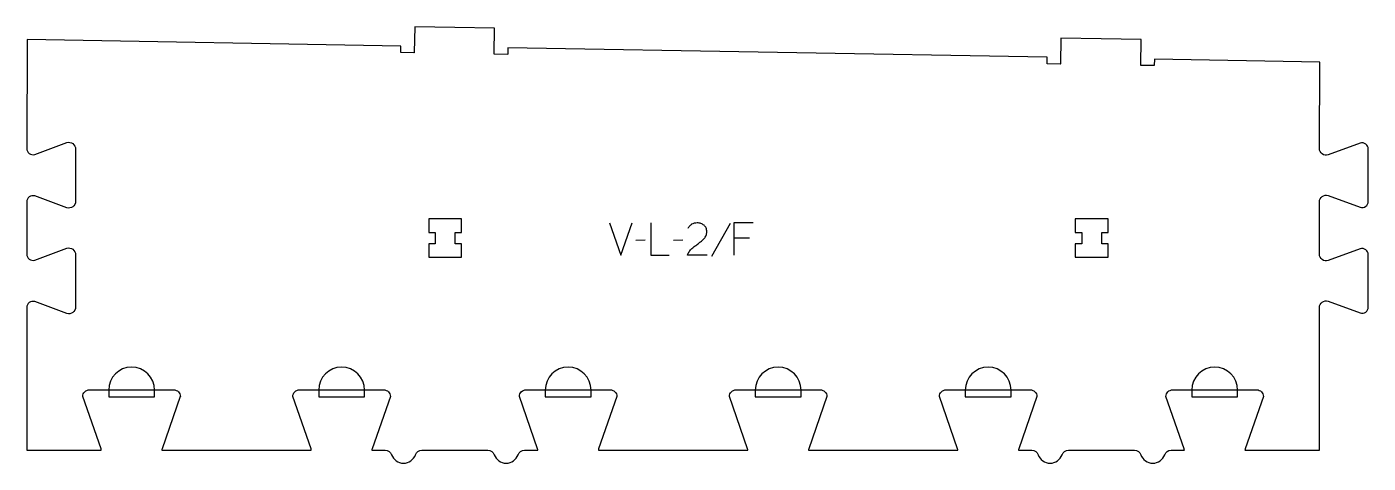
# Model space of a CAD drawing. Extents: x 0 to 1245, y 0 to 405.
import ezdxf

# ---------------------------------------------------------------- set-up
doc = ezdxf.new("R2010")
doc.units = 0
for name, color, linetype in [('1_ANYTOOL_1MMDEEP_LABELS_S', 2, 'CONTINUOUS'), ('3_ANYTOOL_CUTTHROUGH_INSID', 4, 'CONTINUOUS'), ('4_ANYTOOL_CUTTHROUGH_OUTSI', 5, 'CONTINUOUS'), ('5_ANYTOOL_HALF_MILL_9MM_IN', 3, 'CONTINUOUS')]:
    doc.layers.add(name, color=color, linetype=linetype)

msp = doc.modelspace()

# ---------------------------------------------------------------- linework, layer by layer
at = {"layer": '1_ANYTOOL_1MMDEEP_LABELS_S'}
for p, q in [((652.619103, 222.30471), (635.433389, 191.533282)), ((573.933389, 206.661853), (565.147675, 206.576139)), ((608.819103, 206.661853), (600.033389, 206.576139)), ((670.704817, 208.80471), (656.219103, 208.80471))]:
    msp.add_line(p, q, dxfattribs=at)
for points in [[(540.804817, 222.776139), (551.176246, 192.776139), (561.719103, 222.776139)], [(579.076246, 222.776139), (579.076246, 192.776139), (596.176246, 192.776139)], [(673.876246, 222.776139), (656.219103, 222.776139), (656.219103, 192.776139)]]:
    msp.add_lwpolyline(points, dxfattribs=at)
msp.add_lwpolyline([(631.404817, 192.818996), (613.104817, 192.861853, -0.034491), (613.767596, 194.609185, -0.037732), (614.67446, 196.24221, -0.037744), (615.813755, 197.716846, -0.03482), (617.154817, 199.011853, -0.00859), (620.114042, 201.410436, -0.008791), (623.154817, 203.70471, 0.020588), (625.974106, 205.938153, 0.025206), (628.576246, 208.418996, 0.046908), (629.596841, 209.720238, 0.051091), (630.344103, 211.193996, 0.050722), (630.792836, 212.842171, 0.041139), (630.933389, 214.547567, 0.039396), (630.790744, 216.355153, 0.058519), (630.301246, 218.093996, 0.060358), (629.510688, 219.501112, 0.061397), (628.404817, 220.676139, 0.048006), (627.04886, 221.598098, 0.045901), (625.544103, 222.251139, 0.045216), (623.804042, 222.653698, 0.034258), (622.019103, 222.776139, 0.055622), (619.384533, 222.482152, 0.079896), (616.940532, 221.501139, 0.080617), (614.971144, 219.835439, 0.060287), (613.533389, 217.676139)], format="xyb", dxfattribs=at)
at = {"layer": '3_ANYTOOL_CUTTHROUGH_INSID'}
for points in [[(372.95029, 203.456456), (372.95029, 190.956456), (403.45029, 190.956456), (403.45029, 203.456456), (397.45029, 203.456456), (397.45029, 213.956456), (403.45029, 213.956456), (403.45029, 226.456456), (372.95029, 226.456456), (372.95029, 213.956456), (378.95029, 213.956456), (378.95029, 203.456456)], [(972.95029, 203.456456), (972.95029, 190.956456), (1003.45029, 190.956456), (1003.45029, 203.456456), (997.45029, 203.456456), (997.45029, 213.956456), (1003.45029, 213.956456), (1003.45029, 226.456456), (972.95029, 226.456456), (972.95029, 213.956456), (978.95029, 213.956456), (978.95029, 203.456456)]]:
    msp.add_lwpolyline(points, close=True, dxfattribs=at)
at = {"layer": '4_ANYTOOL_CUTTHROUGH_OUTSI'}
msp.add_lwpolyline([(1061.796643, 12), (1074.194769, 12, 0.06141), (1073.959859, 13.39487), (1057.064326, 61.667412, -0.084368), (1057.05029, 61.75, -0.414214), (1063.30029, 68), (1141.30029, 68, -0.414214), (1147.55029, 61.75, -0.084368), (1147.536255, 61.667412), (1130.637142, 13.383805, 0.0608), (1130.405811, 12), (1199.50029, 12), (1199.50029, 144.295387, -0.502397), (1207.546215, 150.281801, -0.015604), (1207.56101, 150.276855), (1237.336995, 139.277324, 0.236338), (1242.406728, 140.176344, 0.237079), (1244.724378, 144.789528), (1244.723922, 193.295612, 0.237079), (1242.406272, 197.908798, 0.237101), (1237.321898, 198.802885), (1207.561014, 187.807836, -0.015608), (1207.546215, 187.802888, -0.502397), (1199.50029, 193.789303), (1199.50029, 242.295303, -0.502397), (1207.546215, 248.281717, -0.015604), (1207.56101, 248.27677), (1237.336995, 237.27724, 0.236338), (1242.406728, 238.17626, 0.237079), (1244.724378, 242.789443), (1244.723922, 291.295528, 0.237079), (1242.406272, 295.908713, 0.237101), (1237.321898, 296.802801), (1207.561014, 285.807752, -0.015608), (1207.546215, 285.802804, -0.237079), (1202.019475, 286.774887, -0.23708), (1199.500291, 291.789725), (1199.825272, 371.964029), (1046.310088, 374.644081), (1046.209753, 368.894958, -0.414214), (1045.955429, 368.649358), (1033.957256, 368.858753, -0.414214), (1033.711656, 369.113077), (1034.126084, 392.859548), (996.881757, 393.509663), (959.637431, 394.159753), (959.223005, 370.413404, -0.414214), (958.968681, 370.167804), (946.970508, 370.377198, -0.414214), (946.724908, 370.631523), (946.825245, 376.380753), (446.310088, 385.118695), (446.209753, 379.369572, -0.414214), (445.955429, 379.123973), (433.957256, 379.333367, -0.414214), (433.711656, 379.587691), (434.126084, 403.334163), (397.195927, 403.978794), (359.951601, 404.628883), (359.537175, 380.882534, -0.414214), (359.282851, 380.636935), (347.284678, 380.846329, -0.414214), (347.039079, 381.100653), (347.139415, 386.849883), (0.284723, 392.905237), (0, 291.788866, 0.237079), (2.31765, 287.176034, 0.237104), (7.402166, 286.281945), (37.163053, 297.276995, -0.015611), (37.177854, 297.281944, -0.237077), (42.704448, 296.30986, -0.237079), (45.223632, 291.29553), (45.224088, 242.789445, -0.237079), (42.704904, 237.775113, -0.237079), (37.178164, 236.80303, -0.015604), (37.163368, 236.807977), (7.387383, 247.807507, 0.236338), (2.31765, 246.908487, 0.237079), (0, 242.295303), (0, 193.789303, 0.237079), (2.31765, 189.176118, 0.237104), (7.402166, 188.28203), (37.163053, 199.277079, -0.015611), (37.177854, 199.282028, -0.237077), (42.704448, 198.309944, -0.237079), (45.223632, 193.295614), (45.224088, 144.78953, -0.237079), (42.704904, 139.775198, -0.237079), (37.178164, 138.803114, -0.015604), (37.163368, 138.808061), (7.387383, 149.807592, 0.236338), (2.31765, 148.908571, 0.237079), (0, 144.295387), (0, 12), (69.094769, 12, 0.06141), (68.859859, 13.39487), (51.964326, 61.667412, -0.084368), (51.95029, 61.75, -0.414214), (58.20029, 68), (136.20029, 68, -0.414214), (142.45029, 61.75, -0.084368), (142.436255, 61.667412), (125.537142, 13.383805, 0.0608), (125.305811, 12), (263.994769, 12, 0.06141), (263.759859, 13.39487), (246.864326, 61.667412, -0.084368), (246.85029, 61.75, -0.414214), (253.10029, 68), (331.10029, 68, -0.414214), (337.35029, 61.75, -0.084368), (337.336255, 61.667412), (320.437142, 13.383805, 0.0609), (320.206097, 12), (332.605518, 12, -0.317837), (338.498074, 7.833333, 0.317837), (349.576081, 0, 0.317837), (360.654087, 7.833333, -0.317837), (366.546643, 12), (379.20029, 12), (397.20029, 12), (415.200686, 12), (427.855518, 12, -0.317837), (433.748074, 7.833333, 0.707107), (455.904087, 7.833333, -0.317837), (461.796643, 12), (474.194984, 12, 0.061335), (473.959859, 13.39487), (457.064326, 61.667412, -0.084368), (457.05029, 61.75, -0.414214), (463.30029, 68), (541.30029, 68, -0.414214), (547.55029, 61.75, -0.084368), (547.536255, 61.667412), (530.637142, 13.383805, 0.0608), (530.405811, 12), (669.094769, 12, 0.06141), (668.859859, 13.39487), (651.964326, 61.667412, -0.084368), (651.95029, 61.75, -0.414214), (658.20029, 68), (736.20029, 68, -0.414214), (742.45029, 61.75, -0.084368), (742.436255, 61.667412), (725.537142, 13.383805, 0.0608), (725.305811, 12), (863.994769, 12, 0.06141), (863.759859, 13.39487), (846.864326, 61.667412, -0.084368), (846.85029, 61.75, -0.414214), (853.10029, 68), (931.10029, 68, -0.414214), (937.35029, 61.75, -0.084368), (937.336255, 61.667412), (920.437142, 13.383805, 0.0609), (920.206097, 12), (932.605518, 12, -0.317837), (938.498074, 7.833333, 0.317837), (949.576081, 0, 0.317837), (960.654087, 7.833333, -0.317837), (966.546643, 12), (979.20029, 12), (997.20029, 12), (1015.200685, 12), (1027.855518, 12, -0.317837), (1033.748074, 7.833333, 0.707107), (1055.904087, 7.833333, -0.317837)], format="xyb", close=True, dxfattribs=at)
at = {"layer": '5_ANYTOOL_HALF_MILL_9MM_IN'}
for points in [[(118.45029, 67.5), (118.45029, 67.75, 1), (75.95029, 67.75), (75.95029, 61.5), (118.45029, 61.5)], [(313.35029, 67.5), (313.35029, 67.75, 1), (270.85029, 67.75), (270.85029, 61.5), (313.35029, 61.5)], [(523.55029, 67.5), (523.55029, 67.75, 1), (481.05029, 67.75), (481.05029, 61.5), (523.55029, 61.5)], [(718.45029, 67.5), (718.45029, 67.75, 1), (675.95029, 67.75), (675.95029, 61.5), (718.45029, 61.5)], [(913.35029, 67.5), (913.35029, 67.75, 1), (870.85029, 67.75), (870.85029, 61.5), (913.35029, 61.5)], [(1123.55029, 67.5), (1123.55029, 67.75, 1), (1081.05029, 67.75), (1081.05029, 61.5), (1123.55029, 61.5)]]:
    msp.add_lwpolyline(points, format="xyb", close=True, dxfattribs=at)

doc.saveas('drawing.dxf')
